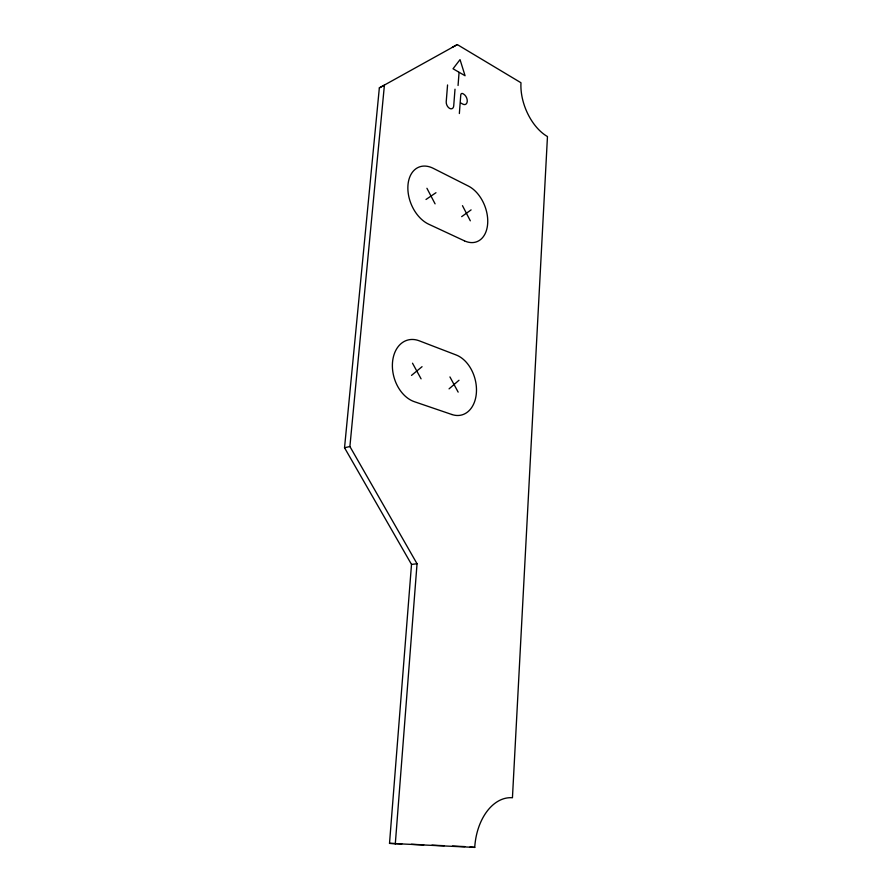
<?xml version="1.0" encoding="UTF-8"?>
<svg xmlns="http://www.w3.org/2000/svg" width="892" height="892" viewBox="0 0 892 892"><rect width="100%" height="100%" fill="white"/><g stroke="black" fill="none" stroke-linecap="round" stroke-linejoin="round"><path stroke-width="1.34" d="M459.358 113.529L460.763 95.009A2.832 1.784 66.1 0 1 462.937 93.693L463.55 94.05A5.831 3.679 66.2 0 1 467.252 101.376A5.831 3.679 66.2 0 1 462.803 104.108L460.607 102.881M395.29 844.01L417.043 563.744L349.898 446.513L384.407 85.164L379.345 87.873L344.535 447.762L411.513 564.424L389.514 843.364L474.734 847.4A51.814 34.197 -86.5 0 1 512.443 797.749L547.465 136.554A42.002 24.931 68.2 0 1 520.984 82.755L457.328 44.6L452.289 47.309M455.009 89.2L453.716 105.892A5.285 3.378 66 0 1 449.613 108.389A5.285 3.378 66 0 1 446.223 101.733L447.561 84.963M458.064 85.487L459.079 72.263L465.067 75.742L460.038 59.619L453.036 68.762L458.644 72.018M449.066 388.856L459.001 380.248M411.502 375.398L422.05 366.69M461.666 216.656L471.099 209.888M425.997 199.485L435.976 192.705M379.345 87.873L457.328 44.6M344.535 447.762L349.898 446.513M411.513 564.424L417.043 563.744M389.514 843.364L401.835 843.888M411.413 844.3L423.733 844.836M431.94 845.181L444.261 845.705M452.467 846.062L464.788 846.586M470.062 846.898L474.734 847.4M412.505 363.2L421.08 378.832M449.936 376.926L458.153 392.123M426.922 188.279L435.084 203.855M462.48 205.673L470.318 220.815M451.898 414.512L414.312 401.679A32.235 23.225 74.1 0 1 392.502 362.453A32.235 23.225 74.1 0 1 419.251 340.811L456.18 354.983A31.398 22.088 75.2 0 1 476.384 392.848A31.398 22.088 75.2 0 1 451.898 414.512M464.42 240.829L428.729 224.215A31.265 21.062 67.9 0 1 407.967 185.101A31.265 21.062 67.9 0 1 433.267 168.332L468.367 186.06A30.406 20.126 69.3 0 1 487.656 223.758A30.406 20.126 69.3 0 1 464.42 240.829"/></g></svg>
